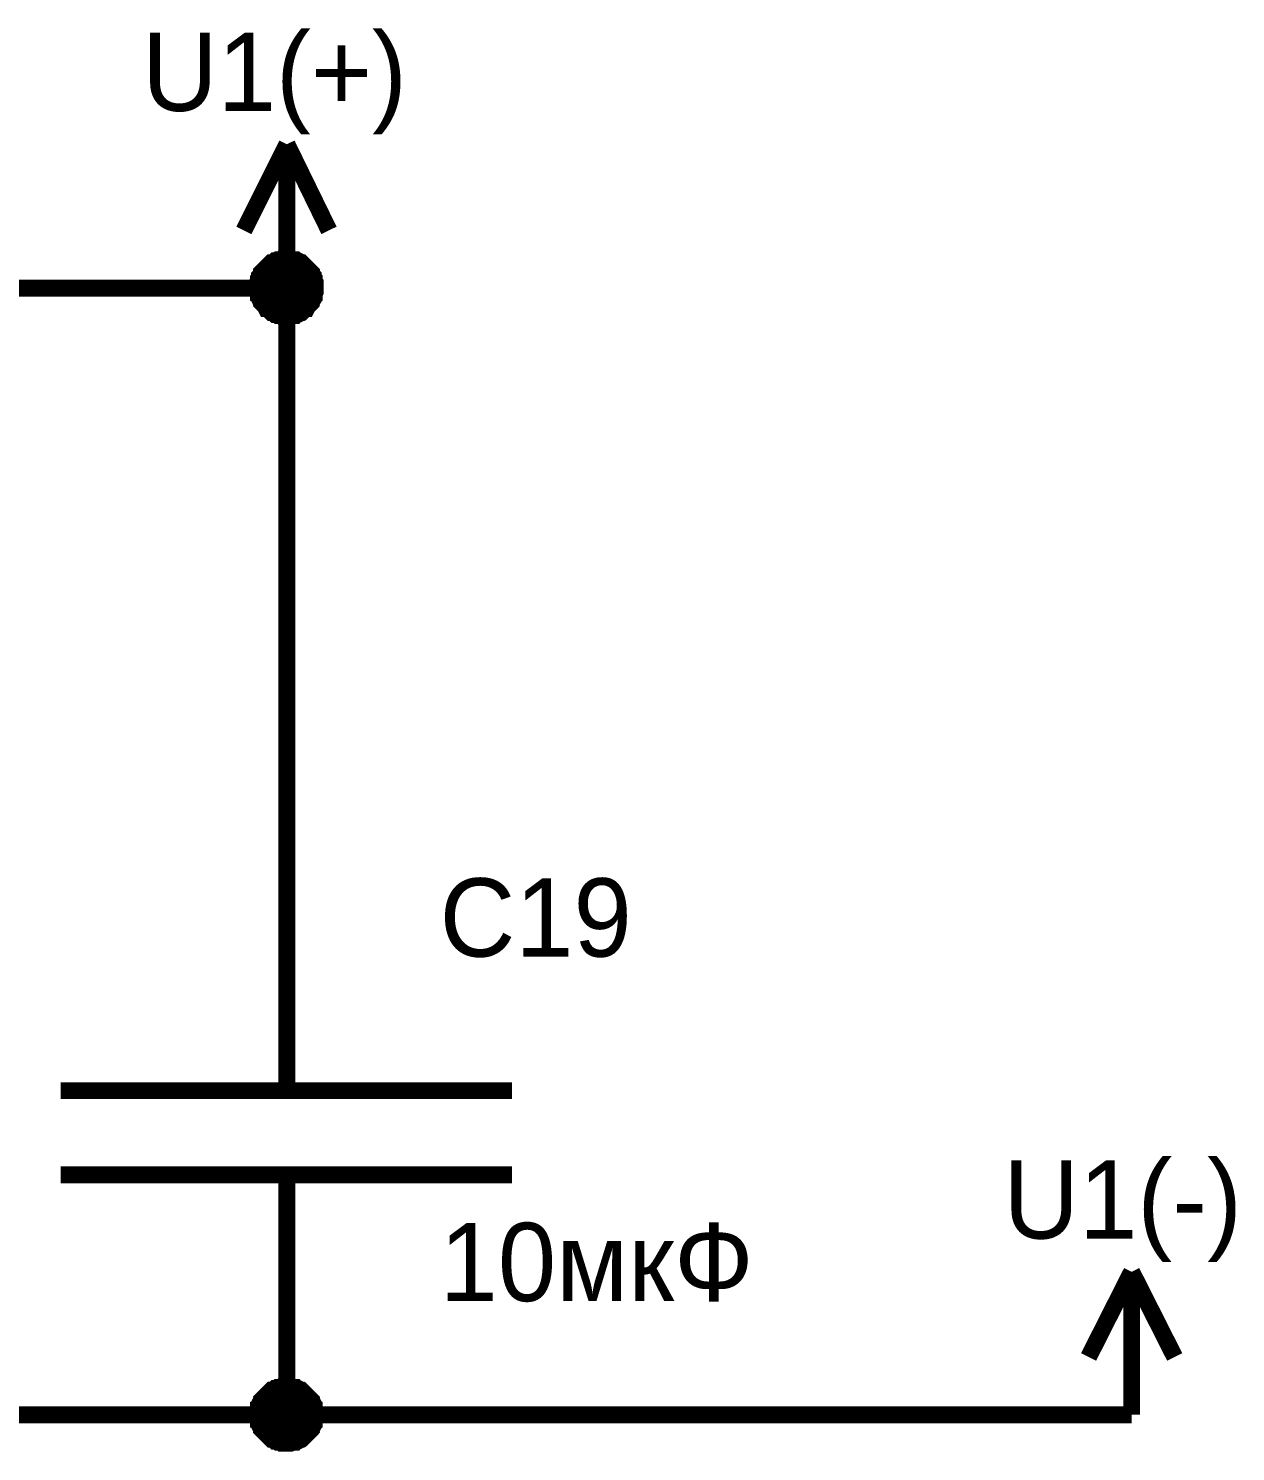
# Model space of a CAD drawing. Extents: x 0 to 594, y 0 to 420.
# Drawn here: x 125.51 to 146.92, y 86.83 to 112.09 of the extents above; entities that cross this region are included whole.
import ezdxf

# ---------------------------------------------------------------- set-up
doc = ezdxf.new("R2010")
doc.units = 0
doc.layers.add('SHEET', color=255, linetype='CONTINUOUS')

msp = doc.modelspace()

# ---------------------------------------------------------------- linework, layer by layer
at = {"layer": 'SHEET'}
for points, const_width in [([(130.094, 110.038), (129.33, 108.509)], 0.3), ([(130.094, 110.038), (130.84, 108.509)], 0.3), ([(130.094, 107.484), (130.094, 110.038)], 0.3), ([(129.573, 107.484), (129.573, 107.519), (129.573, 107.536), (129.573, 107.571), (129.59, 107.589), (129.59, 107.623), (129.59, 107.641), (129.608, 107.658), (129.608, 107.693), (129.625, 107.71), (129.642, 107.727), (129.642, 107.762), (129.66, 107.78), (129.677, 107.797), (129.694, 107.814), (129.712, 107.832), (129.729, 107.849), (129.746, 107.866), (129.764, 107.884), (129.781, 107.901), (129.799, 107.919), (129.816, 107.936), (129.851, 107.936), (129.868, 107.953), (129.885, 107.971), (129.92, 107.971), (129.938, 107.988), (129.955, 107.988), (129.99, 107.988), (130.007, 108.005), (130.042, 108.005), (130.059, 108.005), (130.094, 108.005)], 0.3), ([(129.573, 107.484), (129.573, 107.519), (129.573, 107.536), (129.573, 107.571), (129.59, 107.589), (129.59, 107.623), (129.59, 107.641), (129.608, 107.658), (129.608, 107.693), (129.625, 107.71), (129.642, 107.727), (129.642, 107.762), (129.66, 107.78), (129.677, 107.797), (129.694, 107.814), (129.712, 107.832), (129.729, 107.849), (129.746, 107.866), (129.764, 107.884), (129.781, 107.901), (129.799, 107.919), (129.816, 107.936), (129.851, 107.936), (129.868, 107.953), (129.885, 107.971), (129.92, 107.971), (129.938, 107.988), (129.955, 107.988), (129.99, 107.988), (130.007, 108.005), (130.042, 108.005), (130.059, 108.005), (130.094, 108.005)], 0.3), ([(129.573, 107.484), (129.573, 107.519), (129.573, 107.536), (129.573, 107.571), (129.59, 107.589), (129.59, 107.623), (129.59, 107.641), (129.608, 107.658), (129.608, 107.693), (129.625, 107.71), (129.642, 107.727), (129.642, 107.762), (129.66, 107.78), (129.677, 107.797), (129.694, 107.814), (129.712, 107.832), (129.729, 107.849), (129.746, 107.866), (129.764, 107.884), (129.781, 107.901), (129.799, 107.919), (129.816, 107.936), (129.851, 107.936), (129.868, 107.953), (129.885, 107.971), (129.92, 107.971), (129.938, 107.988), (129.955, 107.988), (129.99, 107.988), (130.007, 108.005), (130.042, 108.005), (130.059, 108.005), (130.094, 108.005)], 0.3), ([(129.573, 107.484), (129.573, 107.519), (129.573, 107.536), (129.573, 107.571), (129.59, 107.589), (129.59, 107.623), (129.59, 107.641), (129.608, 107.658), (129.608, 107.693), (129.625, 107.71), (129.642, 107.727), (129.642, 107.762), (129.66, 107.78), (129.677, 107.797), (129.694, 107.814), (129.712, 107.832), (129.729, 107.849), (129.746, 107.866), (129.764, 107.884), (129.781, 107.901), (129.799, 107.919), (129.816, 107.936), (129.851, 107.936), (129.868, 107.953), (129.885, 107.971), (129.92, 107.971), (129.938, 107.988), (129.955, 107.988), (129.99, 107.988), (130.007, 108.005), (130.042, 108.005), (130.059, 108.005), (130.094, 108.005)], 0.3), ([(130.094, 108.005), (130.094, 108.005)], 0.3), ([(130.094, 108.005), (130.111, 108.005), (130.146, 108.005), (130.163, 108.005), (130.198, 107.988), (130.215, 107.988), (130.25, 107.988), (130.267, 107.971), (130.285, 107.971), (130.32, 107.953), (130.337, 107.936), (130.354, 107.936), (130.372, 107.919), (130.389, 107.901), (130.406, 107.884), (130.424, 107.866), (130.441, 107.849), (130.458, 107.832), (130.476, 107.814), (130.493, 107.797), (130.511, 107.78), (130.528, 107.762), (130.528, 107.727), (130.545, 107.71), (130.563, 107.693), (130.563, 107.658), (130.58, 107.641), (130.58, 107.623), (130.58, 107.589), (130.597, 107.571), (130.597, 107.536), (130.597, 107.519), (130.597, 107.484)], 0.3), ([(130.094, 108.005), (130.094, 108.005)], 0.3), ([(130.094, 108.005), (130.111, 108.005), (130.146, 108.005), (130.163, 108.005), (130.198, 107.988), (130.215, 107.988), (130.25, 107.988), (130.267, 107.971), (130.285, 107.971), (130.32, 107.953), (130.337, 107.936), (130.354, 107.936), (130.372, 107.919), (130.389, 107.901), (130.406, 107.884), (130.424, 107.866), (130.441, 107.849), (130.458, 107.832), (130.476, 107.814), (130.493, 107.797), (130.511, 107.78), (130.528, 107.762), (130.528, 107.727), (130.545, 107.71), (130.563, 107.693), (130.563, 107.658), (130.58, 107.641), (130.58, 107.623), (130.58, 107.589), (130.597, 107.571), (130.597, 107.536), (130.597, 107.519), (130.597, 107.484)], 0.3), ([(130.094, 108.005), (130.094, 108.005)], 0.3), ([(130.094, 108.005), (130.111, 108.005), (130.146, 108.005), (130.163, 108.005), (130.198, 107.988), (130.215, 107.988), (130.25, 107.988), (130.267, 107.971), (130.285, 107.971), (130.32, 107.953), (130.337, 107.936), (130.354, 107.936), (130.372, 107.919), (130.389, 107.901), (130.406, 107.884), (130.424, 107.866), (130.441, 107.849), (130.458, 107.832), (130.476, 107.814), (130.493, 107.797), (130.511, 107.78), (130.528, 107.762), (130.528, 107.727), (130.545, 107.71), (130.563, 107.693), (130.563, 107.658), (130.58, 107.641), (130.58, 107.623), (130.58, 107.589), (130.597, 107.571), (130.597, 107.536), (130.597, 107.519), (130.597, 107.484)], 0.3), ([(130.094, 108.005), (130.094, 108.005)], 0.3), ([(130.094, 108.005), (130.111, 108.005), (130.146, 108.005), (130.163, 108.005), (130.198, 107.988), (130.215, 107.988), (130.25, 107.988), (130.267, 107.971), (130.285, 107.971), (130.32, 107.953), (130.337, 107.936), (130.354, 107.936), (130.372, 107.919), (130.389, 107.901), (130.406, 107.884), (130.424, 107.866), (130.441, 107.849), (130.458, 107.832), (130.476, 107.814), (130.493, 107.797), (130.511, 107.78), (130.528, 107.762), (130.528, 107.727), (130.545, 107.71), (130.563, 107.693), (130.563, 107.658), (130.58, 107.641), (130.58, 107.623), (130.58, 107.589), (130.597, 107.571), (130.597, 107.536), (130.597, 107.519), (130.597, 107.484)], 0.3), ([(129.573, 107.484), (129.573, 107.519), (129.573, 107.536), (129.573, 107.571), (129.59, 107.589), (129.59, 107.623), (129.59, 107.641), (129.608, 107.658), (129.608, 107.693), (129.625, 107.71), (129.642, 107.727), (129.642, 107.762), (129.66, 107.78), (129.677, 107.797), (129.694, 107.814), (129.712, 107.832), (129.729, 107.849), (129.746, 107.866), (129.764, 107.884), (129.781, 107.901), (129.799, 107.919), (129.816, 107.936), (129.851, 107.936), (129.868, 107.953), (129.885, 107.971), (129.92, 107.971), (129.938, 107.988), (129.955, 107.988), (129.99, 107.988), (130.007, 108.005), (130.042, 108.005), (130.059, 108.005), (130.094, 108.005)], 0.0991), ([(129.573, 107.484), (129.573, 107.519), (129.573, 107.536), (129.573, 107.571), (129.59, 107.589), (129.59, 107.623), (129.59, 107.641), (129.608, 107.658), (129.608, 107.693), (129.625, 107.71), (129.642, 107.727), (129.642, 107.762), (129.66, 107.78), (129.677, 107.797), (129.694, 107.814), (129.712, 107.832), (129.729, 107.849), (129.746, 107.866), (129.764, 107.884), (129.781, 107.901), (129.799, 107.919), (129.816, 107.936), (129.851, 107.936), (129.868, 107.953), (129.885, 107.971), (129.92, 107.971), (129.938, 107.988), (129.955, 107.988), (129.99, 107.988), (130.007, 108.005), (130.042, 108.005), (130.059, 108.005), (130.094, 108.005)], 0.0991), ([(129.573, 107.484), (129.573, 107.519), (129.573, 107.536), (129.573, 107.571), (129.59, 107.589), (129.59, 107.623), (129.59, 107.641), (129.608, 107.658), (129.608, 107.693), (129.625, 107.71), (129.642, 107.727), (129.642, 107.762), (129.66, 107.78), (129.677, 107.797), (129.694, 107.814), (129.712, 107.832), (129.729, 107.849), (129.746, 107.866), (129.764, 107.884), (129.781, 107.901), (129.799, 107.919), (129.816, 107.936), (129.851, 107.936), (129.868, 107.953), (129.885, 107.971), (129.92, 107.971), (129.938, 107.988), (129.955, 107.988), (129.99, 107.988), (130.007, 108.005), (130.042, 108.005), (130.059, 108.005), (130.094, 108.005)], 0.0991), ([(129.573, 107.484), (129.573, 107.519), (129.573, 107.536), (129.573, 107.571), (129.59, 107.589), (129.59, 107.623), (129.59, 107.641), (129.608, 107.658), (129.608, 107.693), (129.625, 107.71), (129.642, 107.727), (129.642, 107.762), (129.66, 107.78), (129.677, 107.797), (129.694, 107.814), (129.712, 107.832), (129.729, 107.849), (129.746, 107.866), (129.764, 107.884), (129.781, 107.901), (129.799, 107.919), (129.816, 107.936), (129.851, 107.936), (129.868, 107.953), (129.885, 107.971), (129.92, 107.971), (129.938, 107.988), (129.955, 107.988), (129.99, 107.988), (130.007, 108.005), (130.042, 108.005), (130.059, 108.005), (130.094, 108.005)], 0.0991), ([(130.094, 108.005), (130.094, 108.005)], 0.0991), ([(130.094, 108.005), (130.111, 108.005), (130.146, 108.005), (130.163, 108.005), (130.198, 107.988), (130.215, 107.988), (130.25, 107.988), (130.267, 107.971), (130.285, 107.971), (130.32, 107.953), (130.337, 107.936), (130.354, 107.936), (130.372, 107.919), (130.389, 107.901), (130.406, 107.884), (130.424, 107.866), (130.441, 107.849), (130.458, 107.832), (130.476, 107.814), (130.493, 107.797), (130.511, 107.78), (130.528, 107.762), (130.528, 107.727), (130.545, 107.71), (130.563, 107.693), (130.563, 107.658), (130.58, 107.641), (130.58, 107.623), (130.58, 107.589), (130.597, 107.571), (130.597, 107.536), (130.597, 107.519), (130.597, 107.484)], 0.0991), ([(130.094, 108.005), (130.094, 108.005)], 0.0991), ([(130.094, 108.005), (130.111, 108.005), (130.146, 108.005), (130.163, 108.005), (130.198, 107.988), (130.215, 107.988), (130.25, 107.988), (130.267, 107.971), (130.285, 107.971), (130.32, 107.953), (130.337, 107.936), (130.354, 107.936), (130.372, 107.919), (130.389, 107.901), (130.406, 107.884), (130.424, 107.866), (130.441, 107.849), (130.458, 107.832), (130.476, 107.814), (130.493, 107.797), (130.511, 107.78), (130.528, 107.762), (130.528, 107.727), (130.545, 107.71), (130.563, 107.693), (130.563, 107.658), (130.58, 107.641), (130.58, 107.623), (130.58, 107.589), (130.597, 107.571), (130.597, 107.536), (130.597, 107.519), (130.597, 107.484)], 0.0991), ([(130.094, 108.005), (130.094, 108.005)], 0.0991), ([(130.094, 108.005), (130.111, 108.005), (130.146, 108.005), (130.163, 108.005), (130.198, 107.988), (130.215, 107.988), (130.25, 107.988), (130.267, 107.971), (130.285, 107.971), (130.32, 107.953), (130.337, 107.936), (130.354, 107.936), (130.372, 107.919), (130.389, 107.901), (130.406, 107.884), (130.424, 107.866), (130.441, 107.849), (130.458, 107.832), (130.476, 107.814), (130.493, 107.797), (130.511, 107.78), (130.528, 107.762), (130.528, 107.727), (130.545, 107.71), (130.563, 107.693), (130.563, 107.658), (130.58, 107.641), (130.58, 107.623), (130.58, 107.589), (130.597, 107.571), (130.597, 107.536), (130.597, 107.519), (130.597, 107.484)], 0.0991), ([(130.094, 108.005), (130.094, 108.005)], 0.0991), ([(130.094, 108.005), (130.111, 108.005), (130.146, 108.005), (130.163, 108.005), (130.198, 107.988), (130.215, 107.988), (130.25, 107.988), (130.267, 107.971), (130.285, 107.971), (130.32, 107.953), (130.337, 107.936), (130.354, 107.936), (130.372, 107.919), (130.389, 107.901), (130.406, 107.884), (130.424, 107.866), (130.441, 107.849), (130.458, 107.832), (130.476, 107.814), (130.493, 107.797), (130.511, 107.78), (130.528, 107.762), (130.528, 107.727), (130.545, 107.71), (130.563, 107.693), (130.563, 107.658), (130.58, 107.641), (130.58, 107.623), (130.58, 107.589), (130.597, 107.571), (130.597, 107.536), (130.597, 107.519), (130.597, 107.484)], 0.0991), ([(110.09, 107.484), (130.094, 107.484), (130.094, 97.495)], 0.3), ([(130.094, 106.98), (130.059, 106.98), (130.042, 106.98), (130.007, 106.98), (129.99, 106.998), (129.955, 106.998), (129.938, 106.998), (129.92, 107.015), (129.885, 107.015), (129.868, 107.033), (129.851, 107.05), (129.816, 107.05), (129.799, 107.067), (129.781, 107.085), (129.764, 107.102), (129.746, 107.119), (129.729, 107.119), (129.712, 107.154), (129.694, 107.172), (129.677, 107.189), (129.66, 107.206), (129.642, 107.224), (129.642, 107.241), (129.625, 107.258), (129.608, 107.293), (129.608, 107.311), (129.59, 107.328), (129.59, 107.363), (129.59, 107.38), (129.573, 107.415), (129.573, 107.432), (129.573, 107.467), (129.573, 107.484)], 0.3), ([(129.573, 107.484), (129.573, 107.484)], 0.3), ([(130.094, 106.98), (130.059, 106.98), (130.042, 106.98), (130.007, 106.98), (129.99, 106.998), (129.955, 106.998), (129.938, 106.998), (129.92, 107.015), (129.885, 107.015), (129.868, 107.033), (129.851, 107.05), (129.816, 107.05), (129.799, 107.067), (129.781, 107.085), (129.764, 107.102), (129.746, 107.119), (129.729, 107.119), (129.712, 107.154), (129.694, 107.172), (129.677, 107.189), (129.66, 107.206), (129.642, 107.224), (129.642, 107.241), (129.625, 107.258), (129.608, 107.293), (129.608, 107.311), (129.59, 107.328), (129.59, 107.363), (129.59, 107.38), (129.573, 107.415), (129.573, 107.432), (129.573, 107.467), (129.573, 107.484)], 0.3), ([(129.573, 107.484), (129.573, 107.484)], 0.3), ([(130.094, 106.98), (130.059, 106.98), (130.042, 106.98), (130.007, 106.98), (129.99, 106.998), (129.955, 106.998), (129.938, 106.998), (129.92, 107.015), (129.885, 107.015), (129.868, 107.033), (129.851, 107.05), (129.816, 107.05), (129.799, 107.067), (129.781, 107.085), (129.764, 107.102), (129.746, 107.119), (129.729, 107.119), (129.712, 107.154), (129.694, 107.172), (129.677, 107.189), (129.66, 107.206), (129.642, 107.224), (129.642, 107.241), (129.625, 107.258), (129.608, 107.293), (129.608, 107.311), (129.59, 107.328), (129.59, 107.363), (129.59, 107.38), (129.573, 107.415), (129.573, 107.432), (129.573, 107.467), (129.573, 107.484)], 0.3), ([(129.573, 107.484), (129.573, 107.484)], 0.3), ([(130.094, 106.98), (130.059, 106.98), (130.042, 106.98), (130.007, 106.98), (129.99, 106.998), (129.955, 106.998), (129.938, 106.998), (129.92, 107.015), (129.885, 107.015), (129.868, 107.033), (129.851, 107.05), (129.816, 107.05), (129.799, 107.067), (129.781, 107.085), (129.764, 107.102), (129.746, 107.119), (129.729, 107.119), (129.712, 107.154), (129.694, 107.172), (129.677, 107.189), (129.66, 107.206), (129.642, 107.224), (129.642, 107.241), (129.625, 107.258), (129.608, 107.293), (129.608, 107.311), (129.59, 107.328), (129.59, 107.363), (129.59, 107.38), (129.573, 107.415), (129.573, 107.432), (129.573, 107.467), (129.573, 107.484)], 0.3), ([(129.573, 107.484), (129.573, 107.484)], 0.3), ([(130.597, 107.484), (130.597, 107.467), (130.597, 107.432), (130.597, 107.415), (130.58, 107.38), (130.58, 107.363), (130.58, 107.328), (130.563, 107.311), (130.563, 107.293), (130.545, 107.258), (130.528, 107.241), (130.528, 107.224), (130.511, 107.206), (130.493, 107.189), (130.476, 107.172), (130.458, 107.154), (130.441, 107.119), (130.424, 107.119), (130.406, 107.102), (130.389, 107.085), (130.372, 107.067), (130.354, 107.05), (130.337, 107.05), (130.32, 107.033), (130.285, 107.015), (130.267, 107.015), (130.25, 106.998), (130.215, 106.998), (130.198, 106.998), (130.163, 106.98), (130.146, 106.98), (130.111, 106.98), (130.094, 106.98)], 0.3), ([(130.597, 107.484), (130.597, 107.467), (130.597, 107.432), (130.597, 107.415), (130.58, 107.38), (130.58, 107.363), (130.58, 107.328), (130.563, 107.311), (130.563, 107.293), (130.545, 107.258), (130.528, 107.241), (130.528, 107.224), (130.511, 107.206), (130.493, 107.189), (130.476, 107.172), (130.458, 107.154), (130.441, 107.119), (130.424, 107.119), (130.406, 107.102), (130.389, 107.085), (130.372, 107.067), (130.354, 107.05), (130.337, 107.05), (130.32, 107.033), (130.285, 107.015), (130.267, 107.015), (130.25, 106.998), (130.215, 106.998), (130.198, 106.998), (130.163, 106.98), (130.146, 106.98), (130.111, 106.98), (130.094, 106.98)], 0.3), ([(130.597, 107.484), (130.597, 107.467), (130.597, 107.432), (130.597, 107.415), (130.58, 107.38), (130.58, 107.363), (130.58, 107.328), (130.563, 107.311), (130.563, 107.293), (130.545, 107.258), (130.528, 107.241), (130.528, 107.224), (130.511, 107.206), (130.493, 107.189), (130.476, 107.172), (130.458, 107.154), (130.441, 107.119), (130.424, 107.119), (130.406, 107.102), (130.389, 107.085), (130.372, 107.067), (130.354, 107.05), (130.337, 107.05), (130.32, 107.033), (130.285, 107.015), (130.267, 107.015), (130.25, 106.998), (130.215, 106.998), (130.198, 106.998), (130.163, 106.98), (130.146, 106.98), (130.111, 106.98), (130.094, 106.98)], 0.3), ([(130.597, 107.484), (130.597, 107.467), (130.597, 107.432), (130.597, 107.415), (130.58, 107.38), (130.58, 107.363), (130.58, 107.328), (130.563, 107.311), (130.563, 107.293), (130.545, 107.258), (130.528, 107.241), (130.528, 107.224), (130.511, 107.206), (130.493, 107.189), (130.476, 107.172), (130.458, 107.154), (130.441, 107.119), (130.424, 107.119), (130.406, 107.102), (130.389, 107.085), (130.372, 107.067), (130.354, 107.05), (130.337, 107.05), (130.32, 107.033), (130.285, 107.015), (130.267, 107.015), (130.25, 106.998), (130.215, 106.998), (130.198, 106.998), (130.163, 106.98), (130.146, 106.98), (130.111, 106.98), (130.094, 106.98)], 0.3), ([(130.597, 107.484), (130.597, 107.484), (130.597, 107.484), (130.597, 107.484), (130.597, 107.484), (130.597, 107.484), (130.597, 107.484), (130.597, 107.484), (130.597, 107.484), (130.597, 107.484), (130.597, 107.484), (130.597, 107.484), (130.597, 107.484), (130.597, 107.484), (130.597, 107.484), (130.597, 107.484), (130.597, 107.484), (130.597, 107.484), (130.597, 107.484), (130.597, 107.484), (130.597, 107.484), (130.597, 107.484), (130.597, 107.484), (130.597, 107.484), (130.597, 107.484), (130.597, 107.484), (130.597, 107.484), (130.597, 107.484), (130.597, 107.484), (130.597, 107.484), (130.597, 107.484), (130.597, 107.484), (130.597, 107.484)], 0.3), ([(130.597, 107.484), (130.597, 107.484)], 0.3), ([(130.597, 107.484), (130.597, 107.484), (130.597, 107.484), (130.597, 107.484), (130.597, 107.484), (130.597, 107.484), (130.597, 107.484), (130.597, 107.484), (130.597, 107.484), (130.597, 107.484), (130.597, 107.484), (130.597, 107.484), (130.597, 107.484), (130.597, 107.484), (130.597, 107.484), (130.597, 107.484), (130.597, 107.484), (130.597, 107.484), (130.597, 107.484), (130.597, 107.484), (130.597, 107.484), (130.597, 107.484), (130.597, 107.484), (130.597, 107.484), (130.597, 107.484), (130.597, 107.484), (130.597, 107.484), (130.597, 107.484), (130.597, 107.484), (130.597, 107.484), (130.597, 107.484), (130.597, 107.484), (130.597, 107.484)], 0.3), ([(130.597, 107.484), (130.597, 107.484)], 0.3), ([(130.597, 107.484), (130.597, 107.484), (130.597, 107.484), (130.597, 107.484), (130.597, 107.484), (130.597, 107.484), (130.597, 107.484), (130.597, 107.484), (130.597, 107.484), (130.597, 107.484), (130.597, 107.484), (130.597, 107.484), (130.597, 107.484), (130.597, 107.484), (130.597, 107.484), (130.597, 107.484), (130.597, 107.484), (130.597, 107.484), (130.597, 107.484), (130.597, 107.484), (130.597, 107.484), (130.597, 107.484), (130.597, 107.484), (130.597, 107.484), (130.597, 107.484), (130.597, 107.484), (130.597, 107.484), (130.597, 107.484), (130.597, 107.484), (130.597, 107.484), (130.597, 107.484), (130.597, 107.484), (130.597, 107.484)], 0.3), ([(130.597, 107.484), (130.597, 107.484)], 0.3), ([(130.597, 107.484), (130.597, 107.484), (130.597, 107.484), (130.597, 107.484), (130.597, 107.484), (130.597, 107.484), (130.597, 107.484), (130.597, 107.484), (130.597, 107.484), (130.597, 107.484), (130.597, 107.484), (130.597, 107.484), (130.597, 107.484), (130.597, 107.484), (130.597, 107.484), (130.597, 107.484), (130.597, 107.484), (130.597, 107.484), (130.597, 107.484), (130.597, 107.484), (130.597, 107.484), (130.597, 107.484), (130.597, 107.484), (130.597, 107.484), (130.597, 107.484), (130.597, 107.484), (130.597, 107.484), (130.597, 107.484), (130.597, 107.484), (130.597, 107.484), (130.597, 107.484), (130.597, 107.484), (130.597, 107.484)], 0.3), ([(130.597, 107.484), (130.597, 107.484)], 0.3), ([(130.094, 106.98), (130.059, 106.98), (130.042, 106.98), (130.007, 106.98), (129.99, 106.998), (129.955, 106.998), (129.938, 106.998), (129.92, 107.015), (129.885, 107.015), (129.868, 107.033), (129.851, 107.05), (129.816, 107.05), (129.799, 107.067), (129.781, 107.085), (129.764, 107.102), (129.746, 107.119), (129.729, 107.119), (129.712, 107.154), (129.694, 107.172), (129.677, 107.189), (129.66, 107.206), (129.642, 107.224), (129.642, 107.241), (129.625, 107.258), (129.608, 107.293), (129.608, 107.311), (129.59, 107.328), (129.59, 107.363), (129.59, 107.38), (129.573, 107.415), (129.573, 107.432), (129.573, 107.467), (129.573, 107.484)], 0.0991), ([(129.573, 107.484), (129.573, 107.484)], 0.0991), ([(130.094, 106.98), (130.059, 106.98), (130.042, 106.98), (130.007, 106.98), (129.99, 106.998), (129.955, 106.998), (129.938, 106.998), (129.92, 107.015), (129.885, 107.015), (129.868, 107.033), (129.851, 107.05), (129.816, 107.05), (129.799, 107.067), (129.781, 107.085), (129.764, 107.102), (129.746, 107.119), (129.729, 107.119), (129.712, 107.154), (129.694, 107.172), (129.677, 107.189), (129.66, 107.206), (129.642, 107.224), (129.642, 107.241), (129.625, 107.258), (129.608, 107.293), (129.608, 107.311), (129.59, 107.328), (129.59, 107.363), (129.59, 107.38), (129.573, 107.415), (129.573, 107.432), (129.573, 107.467), (129.573, 107.484)], 0.0991), ([(129.573, 107.484), (129.573, 107.484)], 0.0991), ([(130.094, 106.98), (130.059, 106.98), (130.042, 106.98), (130.007, 106.98), (129.99, 106.998), (129.955, 106.998), (129.938, 106.998), (129.92, 107.015), (129.885, 107.015), (129.868, 107.033), (129.851, 107.05), (129.816, 107.05), (129.799, 107.067), (129.781, 107.085), (129.764, 107.102), (129.746, 107.119), (129.729, 107.119), (129.712, 107.154), (129.694, 107.172), (129.677, 107.189), (129.66, 107.206), (129.642, 107.224), (129.642, 107.241), (129.625, 107.258), (129.608, 107.293), (129.608, 107.311), (129.59, 107.328), (129.59, 107.363), (129.59, 107.38), (129.573, 107.415), (129.573, 107.432), (129.573, 107.467), (129.573, 107.484)], 0.0991), ([(129.573, 107.484), (129.573, 107.484)], 0.0991), ([(130.094, 106.98), (130.059, 106.98), (130.042, 106.98), (130.007, 106.98), (129.99, 106.998), (129.955, 106.998), (129.938, 106.998), (129.92, 107.015), (129.885, 107.015), (129.868, 107.033), (129.851, 107.05), (129.816, 107.05), (129.799, 107.067), (129.781, 107.085), (129.764, 107.102), (129.746, 107.119), (129.729, 107.119), (129.712, 107.154), (129.694, 107.172), (129.677, 107.189), (129.66, 107.206), (129.642, 107.224), (129.642, 107.241), (129.625, 107.258), (129.608, 107.293), (129.608, 107.311), (129.59, 107.328), (129.59, 107.363), (129.59, 107.38), (129.573, 107.415), (129.573, 107.432), (129.573, 107.467), (129.573, 107.484)], 0.0991), ([(129.573, 107.484), (129.573, 107.484)], 0.0991), ([(130.597, 107.484), (130.597, 107.467), (130.597, 107.432), (130.597, 107.415), (130.58, 107.38), (130.58, 107.363), (130.58, 107.328), (130.563, 107.311), (130.563, 107.293), (130.545, 107.258), (130.528, 107.241), (130.528, 107.224), (130.511, 107.206), (130.493, 107.189), (130.476, 107.172), (130.458, 107.154), (130.441, 107.119), (130.424, 107.119), (130.406, 107.102), (130.389, 107.085), (130.372, 107.067), (130.354, 107.05), (130.337, 107.05), (130.32, 107.033), (130.285, 107.015), (130.267, 107.015), (130.25, 106.998), (130.215, 106.998), (130.198, 106.998), (130.163, 106.98), (130.146, 106.98), (130.111, 106.98), (130.094, 106.98)], 0.0991), ([(130.597, 107.484), (130.597, 107.467), (130.597, 107.432), (130.597, 107.415), (130.58, 107.38), (130.58, 107.363), (130.58, 107.328), (130.563, 107.311), (130.563, 107.293), (130.545, 107.258), (130.528, 107.241), (130.528, 107.224), (130.511, 107.206), (130.493, 107.189), (130.476, 107.172), (130.458, 107.154), (130.441, 107.119), (130.424, 107.119), (130.406, 107.102), (130.389, 107.085), (130.372, 107.067), (130.354, 107.05), (130.337, 107.05), (130.32, 107.033), (130.285, 107.015), (130.267, 107.015), (130.25, 106.998), (130.215, 106.998), (130.198, 106.998), (130.163, 106.98), (130.146, 106.98), (130.111, 106.98), (130.094, 106.98)], 0.0991), ([(130.597, 107.484), (130.597, 107.467), (130.597, 107.432), (130.597, 107.415), (130.58, 107.38), (130.58, 107.363), (130.58, 107.328), (130.563, 107.311), (130.563, 107.293), (130.545, 107.258), (130.528, 107.241), (130.528, 107.224), (130.511, 107.206), (130.493, 107.189), (130.476, 107.172), (130.458, 107.154), (130.441, 107.119), (130.424, 107.119), (130.406, 107.102), (130.389, 107.085), (130.372, 107.067), (130.354, 107.05), (130.337, 107.05), (130.32, 107.033), (130.285, 107.015), (130.267, 107.015), (130.25, 106.998), (130.215, 106.998), (130.198, 106.998), (130.163, 106.98), (130.146, 106.98), (130.111, 106.98), (130.094, 106.98)], 0.0991), ([(130.597, 107.484), (130.597, 107.467), (130.597, 107.432), (130.597, 107.415), (130.58, 107.38), (130.58, 107.363), (130.58, 107.328), (130.563, 107.311), (130.563, 107.293), (130.545, 107.258), (130.528, 107.241), (130.528, 107.224), (130.511, 107.206), (130.493, 107.189), (130.476, 107.172), (130.458, 107.154), (130.441, 107.119), (130.424, 107.119), (130.406, 107.102), (130.389, 107.085), (130.372, 107.067), (130.354, 107.05), (130.337, 107.05), (130.32, 107.033), (130.285, 107.015), (130.267, 107.015), (130.25, 106.998), (130.215, 106.998), (130.198, 106.998), (130.163, 106.98), (130.146, 106.98), (130.111, 106.98), (130.094, 106.98)], 0.0991), ([(130.597, 107.484), (130.597, 107.484), (130.597, 107.484), (130.597, 107.484), (130.597, 107.484), (130.597, 107.484), (130.597, 107.484), (130.597, 107.484), (130.597, 107.484), (130.597, 107.484), (130.597, 107.484), (130.597, 107.484), (130.597, 107.484), (130.597, 107.484), (130.597, 107.484), (130.597, 107.484), (130.597, 107.484), (130.597, 107.484), (130.597, 107.484), (130.597, 107.484), (130.597, 107.484), (130.597, 107.484), (130.597, 107.484), (130.597, 107.484), (130.597, 107.484), (130.597, 107.484), (130.597, 107.484), (130.597, 107.484), (130.597, 107.484), (130.597, 107.484), (130.597, 107.484), (130.597, 107.484), (130.597, 107.484)], 0.0991), ([(130.597, 107.484), (130.597, 107.484)], 0.0991), ([(130.597, 107.484), (130.597, 107.484), (130.597, 107.484), (130.597, 107.484), (130.597, 107.484), (130.597, 107.484), (130.597, 107.484), (130.597, 107.484), (130.597, 107.484), (130.597, 107.484), (130.597, 107.484), (130.597, 107.484), (130.597, 107.484), (130.597, 107.484), (130.597, 107.484), (130.597, 107.484), (130.597, 107.484), (130.597, 107.484), (130.597, 107.484), (130.597, 107.484), (130.597, 107.484), (130.597, 107.484), (130.597, 107.484), (130.597, 107.484), (130.597, 107.484), (130.597, 107.484), (130.597, 107.484), (130.597, 107.484), (130.597, 107.484), (130.597, 107.484), (130.597, 107.484), (130.597, 107.484), (130.597, 107.484)], 0.0991), ([(130.597, 107.484), (130.597, 107.484)], 0.0991), ([(130.597, 107.484), (130.597, 107.484), (130.597, 107.484), (130.597, 107.484), (130.597, 107.484), (130.597, 107.484), (130.597, 107.484), (130.597, 107.484), (130.597, 107.484), (130.597, 107.484), (130.597, 107.484), (130.597, 107.484), (130.597, 107.484), (130.597, 107.484), (130.597, 107.484), (130.597, 107.484), (130.597, 107.484), (130.597, 107.484), (130.597, 107.484), (130.597, 107.484), (130.597, 107.484), (130.597, 107.484), (130.597, 107.484), (130.597, 107.484), (130.597, 107.484), (130.597, 107.484), (130.597, 107.484), (130.597, 107.484), (130.597, 107.484), (130.597, 107.484), (130.597, 107.484), (130.597, 107.484), (130.597, 107.484)], 0.0991), ([(130.597, 107.484), (130.597, 107.484)], 0.0991), ([(130.597, 107.484), (130.597, 107.484), (130.597, 107.484), (130.597, 107.484), (130.597, 107.484), (130.597, 107.484), (130.597, 107.484), (130.597, 107.484), (130.597, 107.484), (130.597, 107.484), (130.597, 107.484), (130.597, 107.484), (130.597, 107.484), (130.597, 107.484), (130.597, 107.484), (130.597, 107.484), (130.597, 107.484), (130.597, 107.484), (130.597, 107.484), (130.597, 107.484), (130.597, 107.484), (130.597, 107.484), (130.597, 107.484), (130.597, 107.484), (130.597, 107.484), (130.597, 107.484), (130.597, 107.484), (130.597, 107.484), (130.597, 107.484), (130.597, 107.484), (130.597, 107.484), (130.597, 107.484), (130.597, 107.484)], 0.0991), ([(130.597, 107.484), (130.597, 107.484)], 0.0991), ([(130.094, 93.239), (130.094, 97.495)], 0.3), ([(134.088, 93.239), (126.083, 93.239)], 0.3), ([(110.09, 92.492), (110.09, 87.488), (145.079, 87.488)], 0.3), ([(134.088, 91.745), (126.083, 91.745)], 0.3), ([(130.094, 91.745), (130.094, 87.488)], 0.3), ([(145.079, 90.025), (144.315, 88.513)], 0.3), ([(145.079, 90.025), (145.843, 88.513)], 0.3), ([(145.079, 87.488), (145.079, 90.025)], 0.3), ([(129.573, 87.488), (129.573, 87.506), (129.573, 87.541), (129.573, 87.558), (129.59, 87.593), (129.59, 87.61), (129.59, 87.645), (129.608, 87.662), (129.608, 87.68), (129.625, 87.714), (129.642, 87.732), (129.642, 87.749), (129.66, 87.766), (129.677, 87.784), (129.694, 87.801), (129.712, 87.818), (129.729, 87.836), (129.746, 87.853), (129.764, 87.871), (129.781, 87.888), (129.799, 87.905), (129.816, 87.923), (129.851, 87.923), (129.868, 87.94), (129.885, 87.957), (129.92, 87.957), (129.938, 87.975), (129.955, 87.975), (129.99, 87.975), (130.007, 87.992), (130.042, 87.992), (130.059, 87.992), (130.094, 87.992)], 0.3), ([(129.573, 87.488), (129.573, 87.506), (129.573, 87.541), (129.573, 87.558), (129.59, 87.593), (129.59, 87.61), (129.59, 87.645), (129.608, 87.662), (129.608, 87.68), (129.625, 87.714), (129.642, 87.732), (129.642, 87.749), (129.66, 87.766), (129.677, 87.784), (129.694, 87.801), (129.712, 87.818), (129.729, 87.836), (129.746, 87.853), (129.764, 87.871), (129.781, 87.888), (129.799, 87.905), (129.816, 87.923), (129.851, 87.923), (129.868, 87.94), (129.885, 87.957), (129.92, 87.957), (129.938, 87.975), (129.955, 87.975), (129.99, 87.975), (130.007, 87.992), (130.042, 87.992), (130.059, 87.992), (130.094, 87.992)], 0.3), ([(129.573, 87.488), (129.573, 87.506), (129.573, 87.541), (129.573, 87.558), (129.59, 87.593), (129.59, 87.61), (129.59, 87.645), (129.608, 87.662), (129.608, 87.68), (129.625, 87.714), (129.642, 87.732), (129.642, 87.749), (129.66, 87.766), (129.677, 87.784), (129.694, 87.801), (129.712, 87.818), (129.729, 87.836), (129.746, 87.853), (129.764, 87.871), (129.781, 87.888), (129.799, 87.905), (129.816, 87.923), (129.851, 87.923), (129.868, 87.94), (129.885, 87.957), (129.92, 87.957), (129.938, 87.975), (129.955, 87.975), (129.99, 87.975), (130.007, 87.992), (130.042, 87.992), (130.059, 87.992), (130.094, 87.992)], 0.3), ([(129.573, 87.488), (129.573, 87.506), (129.573, 87.541), (129.573, 87.558), (129.59, 87.593), (129.59, 87.61), (129.59, 87.645), (129.608, 87.662), (129.608, 87.68), (129.625, 87.714), (129.642, 87.732), (129.642, 87.749), (129.66, 87.766), (129.677, 87.784), (129.694, 87.801), (129.712, 87.818), (129.729, 87.836), (129.746, 87.853), (129.764, 87.871), (129.781, 87.888), (129.799, 87.905), (129.816, 87.923), (129.851, 87.923), (129.868, 87.94), (129.885, 87.957), (129.92, 87.957), (129.938, 87.975), (129.955, 87.975), (129.99, 87.975), (130.007, 87.992), (130.042, 87.992), (130.059, 87.992), (130.094, 87.992)], 0.0991), ([(129.573, 87.488), (129.573, 87.506), (129.573, 87.541), (129.573, 87.558), (129.59, 87.593), (129.59, 87.61), (129.59, 87.645), (129.608, 87.662), (129.608, 87.68), (129.625, 87.714), (129.642, 87.732), (129.642, 87.749), (129.66, 87.766), (129.677, 87.784), (129.694, 87.801), (129.712, 87.818), (129.729, 87.836), (129.746, 87.853), (129.764, 87.871), (129.781, 87.888), (129.799, 87.905), (129.816, 87.923), (129.851, 87.923), (129.868, 87.94), (129.885, 87.957), (129.92, 87.957), (129.938, 87.975), (129.955, 87.975), (129.99, 87.975), (130.007, 87.992), (130.042, 87.992), (130.059, 87.992), (130.094, 87.992)], 0.0991), ([(129.573, 87.488), (129.573, 87.506), (129.573, 87.541), (129.573, 87.558), (129.59, 87.593), (129.59, 87.61), (129.59, 87.645), (129.608, 87.662), (129.608, 87.68), (129.625, 87.714), (129.642, 87.732), (129.642, 87.749), (129.66, 87.766), (129.677, 87.784), (129.694, 87.801), (129.712, 87.818), (129.729, 87.836), (129.746, 87.853), (129.764, 87.871), (129.781, 87.888), (129.799, 87.905), (129.816, 87.923), (129.851, 87.923), (129.868, 87.94), (129.885, 87.957), (129.92, 87.957), (129.938, 87.975), (129.955, 87.975), (129.99, 87.975), (130.007, 87.992), (130.042, 87.992), (130.059, 87.992), (130.094, 87.992)], 0.0991), ([(130.094, 87.992), (130.094, 87.992)], 0.3), ([(130.094, 87.992), (130.111, 87.992), (130.146, 87.992), (130.163, 87.992), (130.198, 87.975), (130.215, 87.975), (130.25, 87.975), (130.267, 87.957), (130.285, 87.957), (130.32, 87.94), (130.337, 87.923), (130.354, 87.923), (130.372, 87.905), (130.389, 87.888), (130.406, 87.871), (130.424, 87.853), (130.441, 87.836), (130.458, 87.818), (130.476, 87.801), (130.493, 87.784), (130.511, 87.766), (130.528, 87.749), (130.528, 87.732), (130.545, 87.714), (130.563, 87.68), (130.563, 87.662), (130.58, 87.645), (130.58, 87.61), (130.58, 87.593), (130.597, 87.558), (130.597, 87.541), (130.597, 87.506), (130.597, 87.488)], 0.3), ([(130.094, 87.992), (130.094, 87.992)], 0.3), ([(130.094, 87.992), (130.111, 87.992), (130.146, 87.992), (130.163, 87.992), (130.198, 87.975), (130.215, 87.975), (130.25, 87.975), (130.267, 87.957), (130.285, 87.957), (130.32, 87.94), (130.337, 87.923), (130.354, 87.923), (130.372, 87.905), (130.389, 87.888), (130.406, 87.871), (130.424, 87.853), (130.441, 87.836), (130.458, 87.818), (130.476, 87.801), (130.493, 87.784), (130.511, 87.766), (130.528, 87.749), (130.528, 87.732), (130.545, 87.714), (130.563, 87.68), (130.563, 87.662), (130.58, 87.645), (130.58, 87.61), (130.58, 87.593), (130.597, 87.558), (130.597, 87.541), (130.597, 87.506), (130.597, 87.488)], 0.3), ([(130.094, 87.992), (130.094, 87.992)], 0.3), ([(130.094, 87.992), (130.111, 87.992), (130.146, 87.992), (130.163, 87.992), (130.198, 87.975), (130.215, 87.975), (130.25, 87.975), (130.267, 87.957), (130.285, 87.957), (130.32, 87.94), (130.337, 87.923), (130.354, 87.923), (130.372, 87.905), (130.389, 87.888), (130.406, 87.871), (130.424, 87.853), (130.441, 87.836), (130.458, 87.818), (130.476, 87.801), (130.493, 87.784), (130.511, 87.766), (130.528, 87.749), (130.528, 87.732), (130.545, 87.714), (130.563, 87.68), (130.563, 87.662), (130.58, 87.645), (130.58, 87.61), (130.58, 87.593), (130.597, 87.558), (130.597, 87.541), (130.597, 87.506), (130.597, 87.488)], 0.3), ([(130.094, 87.992), (130.094, 87.992)], 0.0991), ([(130.094, 87.992), (130.111, 87.992), (130.146, 87.992), (130.163, 87.992), (130.198, 87.975), (130.215, 87.975), (130.25, 87.975), (130.267, 87.957), (130.285, 87.957), (130.32, 87.94), (130.337, 87.923), (130.354, 87.923), (130.372, 87.905), (130.389, 87.888), (130.406, 87.871), (130.424, 87.853), (130.441, 87.836), (130.458, 87.818), (130.476, 87.801), (130.493, 87.784), (130.511, 87.766), (130.528, 87.749), (130.528, 87.732), (130.545, 87.714), (130.563, 87.68), (130.563, 87.662), (130.58, 87.645), (130.58, 87.61), (130.58, 87.593), (130.597, 87.558), (130.597, 87.541), (130.597, 87.506), (130.597, 87.488)], 0.0991), ([(130.094, 87.992), (130.094, 87.992)], 0.0991), ([(130.094, 87.992), (130.111, 87.992), (130.146, 87.992), (130.163, 87.992), (130.198, 87.975), (130.215, 87.975), (130.25, 87.975), (130.267, 87.957), (130.285, 87.957), (130.32, 87.94), (130.337, 87.923), (130.354, 87.923), (130.372, 87.905), (130.389, 87.888), (130.406, 87.871), (130.424, 87.853), (130.441, 87.836), (130.458, 87.818), (130.476, 87.801), (130.493, 87.784), (130.511, 87.766), (130.528, 87.749), (130.528, 87.732), (130.545, 87.714), (130.563, 87.68), (130.563, 87.662), (130.58, 87.645), (130.58, 87.61), (130.58, 87.593), (130.597, 87.558), (130.597, 87.541), (130.597, 87.506), (130.597, 87.488)], 0.0991), ([(130.094, 87.992), (130.094, 87.992)], 0.0991), ([(130.094, 87.992), (130.111, 87.992), (130.146, 87.992), (130.163, 87.992), (130.198, 87.975), (130.215, 87.975), (130.25, 87.975), (130.267, 87.957), (130.285, 87.957), (130.32, 87.94), (130.337, 87.923), (130.354, 87.923), (130.372, 87.905), (130.389, 87.888), (130.406, 87.871), (130.424, 87.853), (130.441, 87.836), (130.458, 87.818), (130.476, 87.801), (130.493, 87.784), (130.511, 87.766), (130.528, 87.749), (130.528, 87.732), (130.545, 87.714), (130.563, 87.68), (130.563, 87.662), (130.58, 87.645), (130.58, 87.61), (130.58, 87.593), (130.597, 87.558), (130.597, 87.541), (130.597, 87.506), (130.597, 87.488)], 0.0991), ([(130.094, 86.985), (130.059, 86.985), (130.042, 86.985), (130.007, 86.985), (129.99, 87.002), (129.955, 87.002), (129.938, 87.002), (129.92, 87.019), (129.885, 87.019), (129.868, 87.037), (129.851, 87.054), (129.816, 87.054), (129.799, 87.071), (129.781, 87.089), (129.764, 87.106), (129.746, 87.124), (129.729, 87.141), (129.712, 87.158), (129.694, 87.176), (129.677, 87.193), (129.66, 87.21), (129.642, 87.228), (129.642, 87.245), (129.625, 87.263), (129.608, 87.297), (129.608, 87.315), (129.59, 87.332), (129.59, 87.367), (129.59, 87.384), (129.573, 87.419), (129.573, 87.436), (129.573, 87.471), (129.573, 87.488)], 0.3), ([(129.573, 87.488), (129.573, 87.488)], 0.3), ([(130.094, 86.985), (130.059, 86.985), (130.042, 86.985), (130.007, 86.985), (129.99, 87.002), (129.955, 87.002), (129.938, 87.002), (129.92, 87.019), (129.885, 87.019), (129.868, 87.037), (129.851, 87.054), (129.816, 87.054), (129.799, 87.071), (129.781, 87.089), (129.764, 87.106), (129.746, 87.124), (129.729, 87.141), (129.712, 87.158), (129.694, 87.176), (129.677, 87.193), (129.66, 87.21), (129.642, 87.228), (129.642, 87.245), (129.625, 87.263), (129.608, 87.297), (129.608, 87.315), (129.59, 87.332), (129.59, 87.367), (129.59, 87.384), (129.573, 87.419), (129.573, 87.436), (129.573, 87.471), (129.573, 87.488)], 0.3), ([(129.573, 87.488), (129.573, 87.488)], 0.3), ([(130.094, 86.985), (130.059, 86.985), (130.042, 86.985), (130.007, 86.985), (129.99, 87.002), (129.955, 87.002), (129.938, 87.002), (129.92, 87.019), (129.885, 87.019), (129.868, 87.037), (129.851, 87.054), (129.816, 87.054), (129.799, 87.071), (129.781, 87.089), (129.764, 87.106), (129.746, 87.124), (129.729, 87.141), (129.712, 87.158), (129.694, 87.176), (129.677, 87.193), (129.66, 87.21), (129.642, 87.228), (129.642, 87.245), (129.625, 87.263), (129.608, 87.297), (129.608, 87.315), (129.59, 87.332), (129.59, 87.367), (129.59, 87.384), (129.573, 87.419), (129.573, 87.436), (129.573, 87.471), (129.573, 87.488)], 0.3), ([(129.573, 87.488), (129.573, 87.488)], 0.3), ([(130.094, 86.985), (130.059, 86.985), (130.042, 86.985), (130.007, 86.985), (129.99, 87.002), (129.955, 87.002), (129.938, 87.002), (129.92, 87.019), (129.885, 87.019), (129.868, 87.037), (129.851, 87.054), (129.816, 87.054), (129.799, 87.071), (129.781, 87.089), (129.764, 87.106), (129.746, 87.124), (129.729, 87.141), (129.712, 87.158), (129.694, 87.176), (129.677, 87.193), (129.66, 87.21), (129.642, 87.228), (129.642, 87.245), (129.625, 87.263), (129.608, 87.297), (129.608, 87.315), (129.59, 87.332), (129.59, 87.367), (129.59, 87.384), (129.573, 87.419), (129.573, 87.436), (129.573, 87.471), (129.573, 87.488)], 0.0991), ([(129.573, 87.488), (129.573, 87.488)], 0.0991), ([(130.094, 86.985), (130.059, 86.985), (130.042, 86.985), (130.007, 86.985), (129.99, 87.002), (129.955, 87.002), (129.938, 87.002), (129.92, 87.019), (129.885, 87.019), (129.868, 87.037), (129.851, 87.054), (129.816, 87.054), (129.799, 87.071), (129.781, 87.089), (129.764, 87.106), (129.746, 87.124), (129.729, 87.141), (129.712, 87.158), (129.694, 87.176), (129.677, 87.193), (129.66, 87.21), (129.642, 87.228), (129.642, 87.245), (129.625, 87.263), (129.608, 87.297), (129.608, 87.315), (129.59, 87.332), (129.59, 87.367), (129.59, 87.384), (129.573, 87.419), (129.573, 87.436), (129.573, 87.471), (129.573, 87.488)], 0.0991), ([(129.573, 87.488), (129.573, 87.488)], 0.0991), ([(130.094, 86.985), (130.059, 86.985), (130.042, 86.985), (130.007, 86.985), (129.99, 87.002), (129.955, 87.002), (129.938, 87.002), (129.92, 87.019), (129.885, 87.019), (129.868, 87.037), (129.851, 87.054), (129.816, 87.054), (129.799, 87.071), (129.781, 87.089), (129.764, 87.106), (129.746, 87.124), (129.729, 87.141), (129.712, 87.158), (129.694, 87.176), (129.677, 87.193), (129.66, 87.21), (129.642, 87.228), (129.642, 87.245), (129.625, 87.263), (129.608, 87.297), (129.608, 87.315), (129.59, 87.332), (129.59, 87.367), (129.59, 87.384), (129.573, 87.419), (129.573, 87.436), (129.573, 87.471), (129.573, 87.488)], 0.0991), ([(129.573, 87.488), (129.573, 87.488)], 0.0991), ([(130.597, 87.488), (130.597, 87.471), (130.597, 87.436), (130.597, 87.419), (130.58, 87.384), (130.58, 87.367), (130.58, 87.332), (130.563, 87.315), (130.563, 87.297), (130.545, 87.263), (130.528, 87.245), (130.528, 87.228), (130.511, 87.21), (130.493, 87.193), (130.476, 87.176), (130.458, 87.158), (130.441, 87.141), (130.424, 87.124), (130.406, 87.106), (130.389, 87.089), (130.372, 87.071), (130.354, 87.054), (130.337, 87.054), (130.32, 87.037), (130.285, 87.019), (130.267, 87.019), (130.25, 87.002), (130.215, 87.002), (130.198, 87.002), (130.163, 86.985), (130.146, 86.985), (130.111, 86.985), (130.094, 86.985)], 0.3), ([(130.597, 87.488), (130.597, 87.471), (130.597, 87.436), (130.597, 87.419), (130.58, 87.384), (130.58, 87.367), (130.58, 87.332), (130.563, 87.315), (130.563, 87.297), (130.545, 87.263), (130.528, 87.245), (130.528, 87.228), (130.511, 87.21), (130.493, 87.193), (130.476, 87.176), (130.458, 87.158), (130.441, 87.141), (130.424, 87.124), (130.406, 87.106), (130.389, 87.089), (130.372, 87.071), (130.354, 87.054), (130.337, 87.054), (130.32, 87.037), (130.285, 87.019), (130.267, 87.019), (130.25, 87.002), (130.215, 87.002), (130.198, 87.002), (130.163, 86.985), (130.146, 86.985), (130.111, 86.985), (130.094, 86.985)], 0.3), ([(130.597, 87.488), (130.597, 87.471), (130.597, 87.436), (130.597, 87.419), (130.58, 87.384), (130.58, 87.367), (130.58, 87.332), (130.563, 87.315), (130.563, 87.297), (130.545, 87.263), (130.528, 87.245), (130.528, 87.228), (130.511, 87.21), (130.493, 87.193), (130.476, 87.176), (130.458, 87.158), (130.441, 87.141), (130.424, 87.124), (130.406, 87.106), (130.389, 87.089), (130.372, 87.071), (130.354, 87.054), (130.337, 87.054), (130.32, 87.037), (130.285, 87.019), (130.267, 87.019), (130.25, 87.002), (130.215, 87.002), (130.198, 87.002), (130.163, 86.985), (130.146, 86.985), (130.111, 86.985), (130.094, 86.985)], 0.3), ([(130.597, 87.488), (130.597, 87.471), (130.597, 87.436), (130.597, 87.419), (130.58, 87.384), (130.58, 87.367), (130.58, 87.332), (130.563, 87.315), (130.563, 87.297), (130.545, 87.263), (130.528, 87.245), (130.528, 87.228), (130.511, 87.21), (130.493, 87.193), (130.476, 87.176), (130.458, 87.158), (130.441, 87.141), (130.424, 87.124), (130.406, 87.106), (130.389, 87.089), (130.372, 87.071), (130.354, 87.054), (130.337, 87.054), (130.32, 87.037), (130.285, 87.019), (130.267, 87.019), (130.25, 87.002), (130.215, 87.002), (130.198, 87.002), (130.163, 86.985), (130.146, 86.985), (130.111, 86.985), (130.094, 86.985)], 0.0991), ([(130.597, 87.488), (130.597, 87.471), (130.597, 87.436), (130.597, 87.419), (130.58, 87.384), (130.58, 87.367), (130.58, 87.332), (130.563, 87.315), (130.563, 87.297), (130.545, 87.263), (130.528, 87.245), (130.528, 87.228), (130.511, 87.21), (130.493, 87.193), (130.476, 87.176), (130.458, 87.158), (130.441, 87.141), (130.424, 87.124), (130.406, 87.106), (130.389, 87.089), (130.372, 87.071), (130.354, 87.054), (130.337, 87.054), (130.32, 87.037), (130.285, 87.019), (130.267, 87.019), (130.25, 87.002), (130.215, 87.002), (130.198, 87.002), (130.163, 86.985), (130.146, 86.985), (130.111, 86.985), (130.094, 86.985)], 0.0991), ([(130.597, 87.488), (130.597, 87.471), (130.597, 87.436), (130.597, 87.419), (130.58, 87.384), (130.58, 87.367), (130.58, 87.332), (130.563, 87.315), (130.563, 87.297), (130.545, 87.263), (130.528, 87.245), (130.528, 87.228), (130.511, 87.21), (130.493, 87.193), (130.476, 87.176), (130.458, 87.158), (130.441, 87.141), (130.424, 87.124), (130.406, 87.106), (130.389, 87.089), (130.372, 87.071), (130.354, 87.054), (130.337, 87.054), (130.32, 87.037), (130.285, 87.019), (130.267, 87.019), (130.25, 87.002), (130.215, 87.002), (130.198, 87.002), (130.163, 86.985), (130.146, 86.985), (130.111, 86.985), (130.094, 86.985)], 0.0991), ([(130.597, 87.488), (130.597, 87.488), (130.597, 87.488), (130.597, 87.488), (130.597, 87.488), (130.597, 87.488), (130.597, 87.488), (130.597, 87.488), (130.597, 87.488), (130.597, 87.488), (130.597, 87.488), (130.597, 87.488), (130.597, 87.488), (130.597, 87.488), (130.597, 87.488), (130.597, 87.488), (130.597, 87.488), (130.597, 87.488), (130.597, 87.488), (130.597, 87.488), (130.597, 87.488), (130.597, 87.488), (130.597, 87.488), (130.597, 87.488), (130.597, 87.488), (130.597, 87.488), (130.597, 87.488), (130.597, 87.488), (130.597, 87.488), (130.597, 87.488), (130.597, 87.488), (130.597, 87.488), (130.597, 87.488)], 0.3), ([(130.597, 87.488), (130.597, 87.488)], 0.3), ([(130.597, 87.488), (130.597, 87.488), (130.597, 87.488), (130.597, 87.488), (130.597, 87.488), (130.597, 87.488), (130.597, 87.488), (130.597, 87.488), (130.597, 87.488), (130.597, 87.488), (130.597, 87.488), (130.597, 87.488), (130.597, 87.488), (130.597, 87.488), (130.597, 87.488), (130.597, 87.488), (130.597, 87.488), (130.597, 87.488), (130.597, 87.488), (130.597, 87.488), (130.597, 87.488), (130.597, 87.488), (130.597, 87.488), (130.597, 87.488), (130.597, 87.488), (130.597, 87.488), (130.597, 87.488), (130.597, 87.488), (130.597, 87.488), (130.597, 87.488), (130.597, 87.488), (130.597, 87.488), (130.597, 87.488)], 0.3), ([(130.597, 87.488), (130.597, 87.488)], 0.3), ([(130.597, 87.488), (130.597, 87.488), (130.597, 87.488), (130.597, 87.488), (130.597, 87.488), (130.597, 87.488), (130.597, 87.488), (130.597, 87.488), (130.597, 87.488), (130.597, 87.488), (130.597, 87.488), (130.597, 87.488), (130.597, 87.488), (130.597, 87.488), (130.597, 87.488), (130.597, 87.488), (130.597, 87.488), (130.597, 87.488), (130.597, 87.488), (130.597, 87.488), (130.597, 87.488), (130.597, 87.488), (130.597, 87.488), (130.597, 87.488), (130.597, 87.488), (130.597, 87.488), (130.597, 87.488), (130.597, 87.488), (130.597, 87.488), (130.597, 87.488), (130.597, 87.488), (130.597, 87.488), (130.597, 87.488)], 0.3), ([(130.597, 87.488), (130.597, 87.488)], 0.3), ([(130.597, 87.488), (130.597, 87.488), (130.597, 87.488), (130.597, 87.488), (130.597, 87.488), (130.597, 87.488), (130.597, 87.488), (130.597, 87.488), (130.597, 87.488), (130.597, 87.488), (130.597, 87.488), (130.597, 87.488), (130.597, 87.488), (130.597, 87.488), (130.597, 87.488), (130.597, 87.488), (130.597, 87.488), (130.597, 87.488), (130.597, 87.488), (130.597, 87.488), (130.597, 87.488), (130.597, 87.488), (130.597, 87.488), (130.597, 87.488), (130.597, 87.488), (130.597, 87.488), (130.597, 87.488), (130.597, 87.488), (130.597, 87.488), (130.597, 87.488), (130.597, 87.488), (130.597, 87.488), (130.597, 87.488)], 0.0991), ([(130.597, 87.488), (130.597, 87.488)], 0.0991), ([(130.597, 87.488), (130.597, 87.488), (130.597, 87.488), (130.597, 87.488), (130.597, 87.488), (130.597, 87.488), (130.597, 87.488), (130.597, 87.488), (130.597, 87.488), (130.597, 87.488), (130.597, 87.488), (130.597, 87.488), (130.597, 87.488), (130.597, 87.488), (130.597, 87.488), (130.597, 87.488), (130.597, 87.488), (130.597, 87.488), (130.597, 87.488), (130.597, 87.488), (130.597, 87.488), (130.597, 87.488), (130.597, 87.488), (130.597, 87.488), (130.597, 87.488), (130.597, 87.488), (130.597, 87.488), (130.597, 87.488), (130.597, 87.488), (130.597, 87.488), (130.597, 87.488), (130.597, 87.488), (130.597, 87.488)], 0.0991), ([(130.597, 87.488), (130.597, 87.488)], 0.0991), ([(130.597, 87.488), (130.597, 87.488), (130.597, 87.488), (130.597, 87.488), (130.597, 87.488), (130.597, 87.488), (130.597, 87.488), (130.597, 87.488), (130.597, 87.488), (130.597, 87.488), (130.597, 87.488), (130.597, 87.488), (130.597, 87.488), (130.597, 87.488), (130.597, 87.488), (130.597, 87.488), (130.597, 87.488), (130.597, 87.488), (130.597, 87.488), (130.597, 87.488), (130.597, 87.488), (130.597, 87.488), (130.597, 87.488), (130.597, 87.488), (130.597, 87.488), (130.597, 87.488), (130.597, 87.488), (130.597, 87.488), (130.597, 87.488), (130.597, 87.488), (130.597, 87.488), (130.597, 87.488), (130.597, 87.488)], 0.0991), ([(130.597, 87.488), (130.597, 87.488)], 0.0991)]:
    msp.add_lwpolyline(points, dxfattribs=dict(at, const_width=const_width))
at = {"layer": 'SHEET', "const_width": 0.508}
for points in [[(129.746, 107.5, 1), (130.254, 107.5, 1)], [(129.746, 87.5, 1), (130.254, 87.5, 1)]]:
    msp.add_lwpolyline(points, format="xyb", close=True, dxfattribs=at)

# ---------------------------------------------------------------- texts
at = {"layer": 'SHEET'}
for s, p in [('U1(+)', (127.524, 110.629)), ('C19', (132.803, 95.619)), ('U1(-)', (142.804, 90.615)), ('10мкФ', (132.803, 89.504))]:
    msp.add_text(s, height=1.3898, dxfattribs=at).set_placement(p)

doc.saveas('drawing.dxf')
